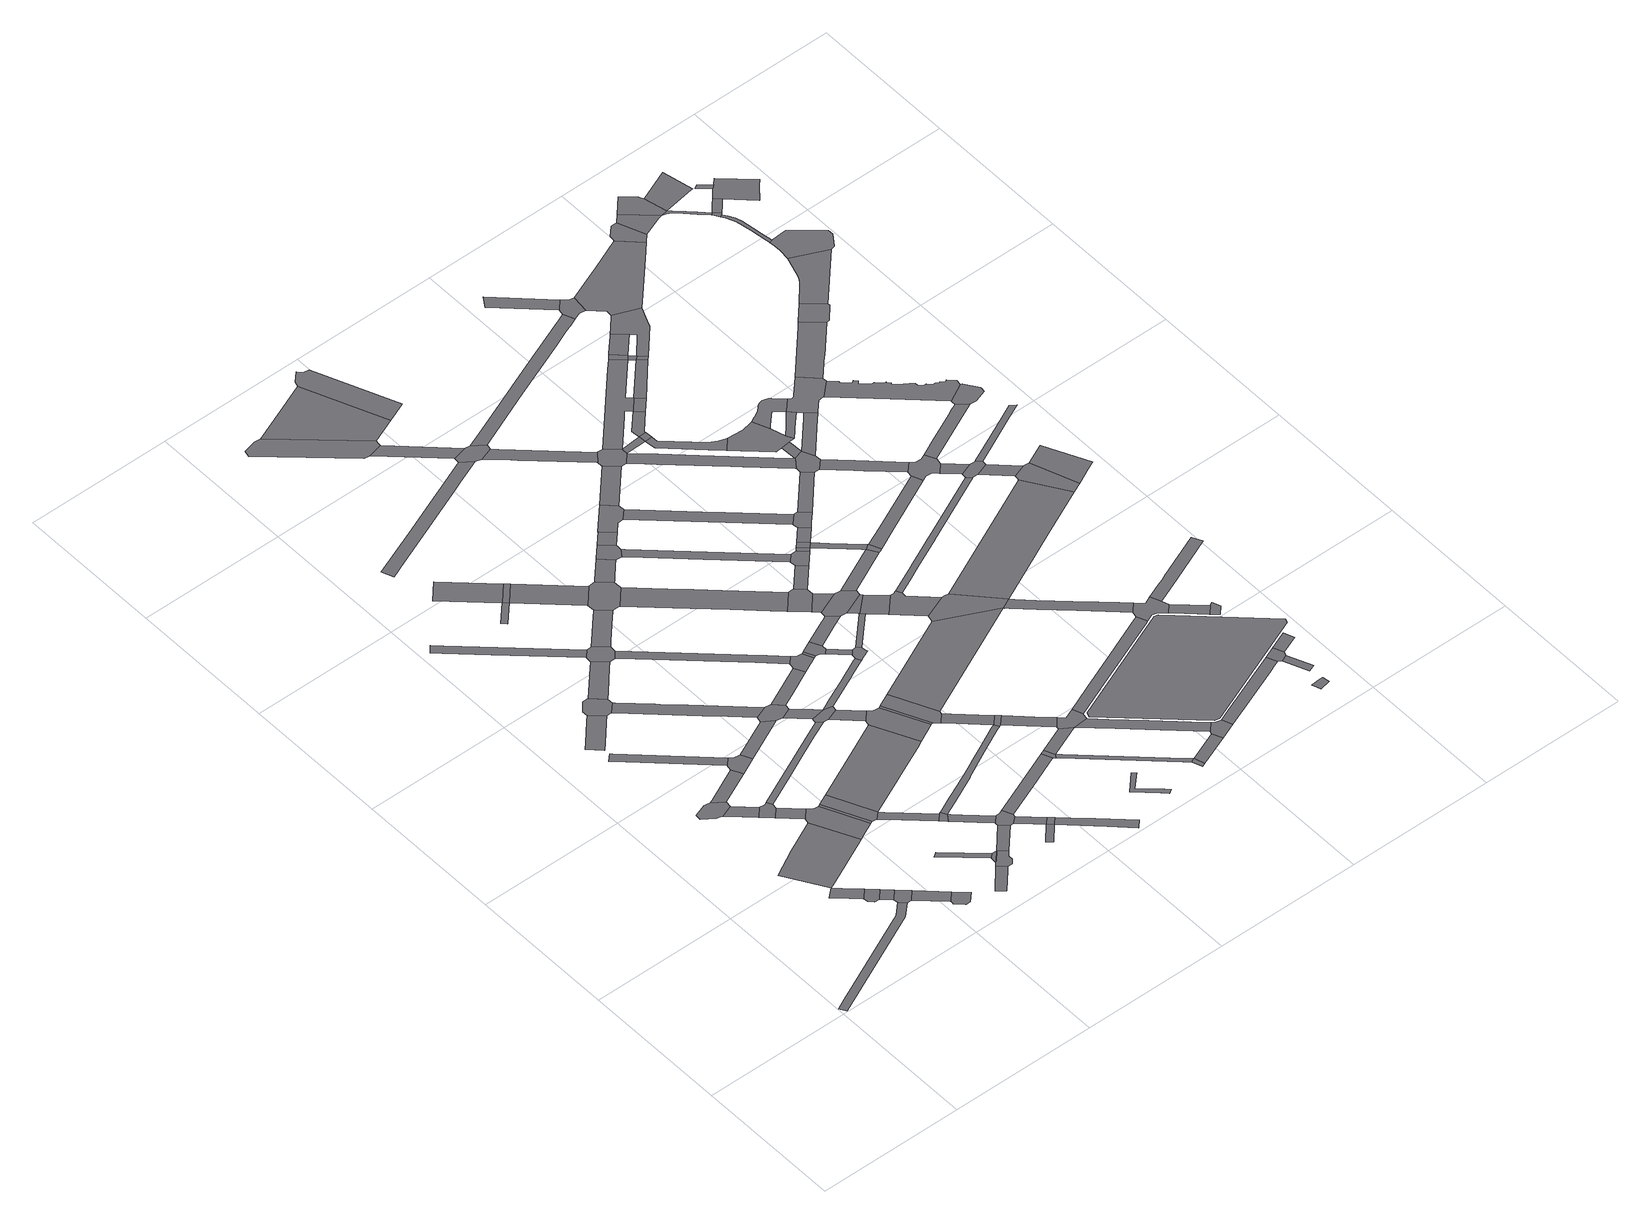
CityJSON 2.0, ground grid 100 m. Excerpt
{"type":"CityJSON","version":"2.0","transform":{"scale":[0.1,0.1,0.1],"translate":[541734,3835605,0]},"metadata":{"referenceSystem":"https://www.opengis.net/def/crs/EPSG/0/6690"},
"CityObjects":{
"road1":{"type":"Road","attributes":{"RoadStructureAttribute.sectionType":"1"},"geometry":[{"type":"MultiSurface","lod":"1","boundaries":[[[0,1,2,3,4,5,6,7,8]]]}]},
"road2":{"type":"Road","attributes":{"RoadStructureAttribute.sectionType":"1"},"geometry":[{"type":"MultiSurface","lod":"1","boundaries":[[[9,10,11,12,13,14]]]}]},
"road3":{"type":"Road","geometry":[{"type":"MultiSurface","lod":"1","boundaries":[[[14,13,15,16,17,18,19,20]]]}]},
"road4":{"type":"Road","attributes":{"RoadStructureAttribute.sectionType":"1"},"geometry":[{"type":"MultiSurface","lod":"1","boundaries":[[[20,19,21,22]]]}]},
"road5":{"type":"Road","geometry":[{"type":"MultiSurface","lod":"1","boundaries":[[[23,24,25,26,27,28,29,30,31,32]]]}]},
"road6":{"type":"Road","attributes":{"function":"2","RoadStructureAttribute.sectionType":"1"},"geometry":[{"type":"MultiSurface","lod":"1","boundaries":[[[33,34,35,10,36,37,38]]]}]},
"road7":{"type":"Road","geometry":[{"type":"MultiSurface","lod":"1","boundaries":[[[22,21,39,40,0,8,41,42,43,44]]]}]},
"road8":{"type":"Road","attributes":{"RoadStructureAttribute.sectionType":"1"},"geometry":[{"type":"MultiSurface","lod":"1","boundaries":[[[30,29,45,46,47]]]}]},
"road9":{"type":"Road","attributes":{"RoadStructureAttribute.sectionType":"1"},"geometry":[{"type":"MultiSurface","lod":"1","boundaries":[[[44,43,48,49]]]}]},
"road10":{"type":"Road","attributes":{"RoadStructureAttribute.sectionType":"1"},"geometry":[{"type":"MultiSurface","lod":"1","boundaries":[[[50,51,52,53,54,55,56,57]]]}]},
"road11":{"type":"Road","geometry":[{"type":"MultiSurface","lod":"1","boundaries":[[[58,59,60,61,47,46,62,63,64]]]}]},
"road12":{"type":"Road","geometry":[{"type":"MultiSurface","lod":"1","boundaries":[[[49,48,65,66,67,68,69,70,71,72]]]}]},
"road13":{"type":"Road","attributes":{"RoadStructureAttribute.sectionType":"1"},"geometry":[{"type":"MultiSurface","lod":"1","boundaries":[[[73,74,75,76,32,31,77]]]}]},
"road14":{"type":"Road","attributes":{"RoadStructureAttribute.sectionType":"1"},"geometry":[{"type":"MultiSurface","lod":"1","boundaries":[[[78,79,80,81,82,83]]]}]},
"road15":{"type":"Road","attributes":{"RoadStructureAttribute.sectionType":"1"},"geometry":[{"type":"MultiSurface","lod":"1","boundaries":[[[63,62,84,85]]]}]},
"road16":{"type":"Road","geometry":[{"type":"MultiSurface","lod":"1","boundaries":[[[86,87,88,85,84,89,90,33,38,91,92,93]]]}]},
"road17":{"type":"Road","geometry":[{"type":"MultiSurface","lod":"1","boundaries":[[[94,95,96,50,57,97,98,99]]]}]},
"road18":{"type":"Road","attributes":{"RoadStructureAttribute.sectionType":"1"},"geometry":[{"type":"MultiSurface","lod":"1","boundaries":[[[100,93,92,101]]]}]},
"road19":{"type":"Road","geometry":[{"type":"MultiSurface","lod":"1","boundaries":[[[102,103,104,83,82,105,75,74,73,77,106,107,108]]]}]},
"road20":{"type":"Road","attributes":{"RoadStructureAttribute.sectionType":"1"},"geometry":[{"type":"MultiSurface","lod":"1","boundaries":[[[109,110,111,112,113,114,115]]]}]},
"road21":{"type":"Road","geometry":[{"type":"MultiSurface","lod":"1","boundaries":[[[116,100,101,117,118,119,120]]]}]},
"road22":{"type":"Road","attributes":{"RoadStructureAttribute.sectionType":"1"},"geometry":[{"type":"MultiSurface","lod":"1","boundaries":[[[121,122,123,124,125,126,127]]]}]},
"road23":{"type":"Road","attributes":{"RoadStructureAttribute.sectionType":"1"},"geometry":[{"type":"MultiSurface","lod":"1","boundaries":[[[128,129,130,131,132,133]]]}]},
"road24":{"type":"Road","attributes":{"RoadStructureAttribute.sectionType":"1"},"geometry":[{"type":"MultiSurface","lod":"1","boundaries":[[[134,135,136,94,99,137,138,139]]]}]},
"road25":{"type":"Road","attributes":{"RoadStructureAttribute.sectionType":"1"},"geometry":[{"type":"MultiSurface","lod":"1","boundaries":[[[140,120,119,141,142,143]]]}]},
"road26":{"type":"Road","attributes":{"RoadStructureAttribute.sectionType":"1"},"geometry":[{"type":"MultiSurface","lod":"1","boundaries":[[[144,145,58,64,146,147,148,149,150]]]}]},
"road27":{"type":"Road","geometry":[{"type":"MultiSurface","lod":"1","boundaries":[[[151,152,133,132,153,154,155,156,121,127,157,158,159,160,161],[162,163,161]]]}]},
"road28":{"type":"Road","attributes":{"RoadStructureAttribute.sectionType":"1"},"geometry":[{"type":"MultiSurface","lod":"1","boundaries":[[[164,165,166,167,168,169,98,97,170,171,172,173,174,175,176]]]}]},
"road29":{"type":"Road","attributes":{"RoadStructureAttribute.sectionType":"1"},"geometry":[{"type":"MultiSurface","lod":"1","boundaries":[[[177,108,107,106,178]]]}]},
"road30":{"type":"Road","geometry":[{"type":"MultiSurface","lod":"1","boundaries":[[[179,143,142,180,181]]]}]},
"road31":{"type":"Road","geometry":[{"type":"MultiSurface","lod":"1","boundaries":[[[182,183,184,185]]]}]},
"road32":{"type":"Road","geometry":[{"type":"MultiSurface","lod":"1","boundaries":[[[186,187,188,115,114,189,134,139,190,191,192,193]]]}]},
"road33":{"type":"Road","attributes":{"RoadStructureAttribute.sectionType":"1"},"geometry":[{"type":"MultiSurface","lod":"1","boundaries":[[[194,195,182,196]]]}]},
"road34":{"type":"Road","attributes":{"RoadStructureAttribute.sectionType":"1"},"geometry":[{"type":"MultiSurface","lod":"1","boundaries":[[[197,161,160,198]]]}]},
"road35":{"type":"Road","attributes":{"RoadStructureAttribute.sectionType":"1"},"geometry":[{"type":"MultiSurface","lod":"1","boundaries":[[[199,200,181,180,201,202,203,204]]]}]},
"road36":{"type":"Road","attributes":{"function":"2","RoadStructureAttribute.sectionType":"1"},"geometry":[{"type":"MultiSurface","lod":"1","boundaries":[[[205,206,116,120,207,208,209,210,211]]]}]},
"road37":{"type":"Road","geometry":[{"type":"MultiSurface","lod":"1","boundaries":[[[196,182,185,212]]]}]},
"road38":{"type":"Road","geometry":[{"type":"MultiSurface","lod":"1","boundaries":[[[176,175,177,178,213,214,215,216,217]]]}]},
"road39":{"type":"Road","geometry":[{"type":"MultiSurface","lod":"1","boundaries":[[[218,219,220,221,204,203,222,223,197,198,224,225,226,227,228]]]}]},
"road40":{"type":"Road","attributes":{"RoadStructureAttribute.sectionType":"1"},"geometry":[{"type":"MultiSurface","lod":"1","boundaries":[[[229,230,231,232,186,193,233,234,235,236]]]}]},
"road41":{"type":"Road","geometry":[{"type":"MultiSurface","lod":"1","boundaries":[[[237,238,239,240]]]}]},
"road42":{"type":"Road","attributes":{"RoadStructureAttribute.sectionType":"1"},"geometry":[{"type":"MultiSurface","lod":"1","boundaries":[[[227,226,241,237,242]]]}]},
"road43":{"type":"Road","attributes":{"RoadStructureAttribute.sectionType":"1"},"geometry":[{"type":"MultiSurface","lod":"1","boundaries":[[[243,215,214,244,245]]]}]},
"road44":{"type":"Road","attributes":{"RoadStructureAttribute.sectionType":"1"},"geometry":[{"type":"MultiSurface","lod":"1","boundaries":[[[212,185,246,247]]]}]},
"road45":{"type":"Road","geometry":[{"type":"MultiSurface","lod":"1","boundaries":[[[248,242,237,240,249]]]}]},
"road46":{"type":"Road","geometry":[{"type":"MultiSurface","lod":"1","boundaries":[[[245,244,250,251,144,150,252,253,254,255]]]}]},
"road47":{"type":"Road","attributes":{"RoadStructureAttribute.sectionType":"1"},"geometry":[{"type":"MultiSurface","lod":"1","boundaries":[[[256,257,258,191,190,259,260,261,262,263,264]]]}]},
"road48":{"type":"Road","attributes":{"RoadStructureAttribute.sectionType":"1"},"geometry":[{"type":"MultiSurface","lod":"1","boundaries":[[[254,253,265,266]]]}]},
"road49":{"type":"Road","attributes":{"RoadStructureAttribute.sectionType":"1"},"geometry":[{"type":"MultiSurface","lod":"1","boundaries":[[[267,268,217,216,269,270,271]]]}]},
"road50":{"type":"Road","attributes":{"RoadStructureAttribute.sectionType":"1"},"geometry":[{"type":"MultiSurface","lod":"1","boundaries":[[[272,273,274,275,276,277,278,279,280,281,282,179,181,283,284,285,286,287,288,289,290,291,292]]]}]},
"road51":{"type":"Road","attributes":{"RoadStructureAttribute.sectionType":"1"},"geometry":[{"type":"MultiSurface","lod":"1","boundaries":[[[293,294,295,296,297,298,299,300,301,302,303]]]}]},
"road52":{"type":"Road","geometry":[{"type":"MultiSurface","lod":"1","boundaries":[[[304,247,246,229,236,305,306,307,308,309]]]}]},
"road53":{"type":"Road","attributes":{"RoadStructureAttribute.sectionType":"1"},"geometry":[{"type":"MultiSurface","lod":"1","boundaries":[[[310,311,249,240,312,313,314]]]}]},
"road54":{"type":"Road","attributes":{"RoadStructureAttribute.sectionType":"1"},"geometry":[{"type":"MultiSurface","lod":"1","boundaries":[[[315,316,218,228,317,318,319,320]]]}]},
"road55":{"type":"Road","geometry":[{"type":"MultiSurface","lod":"1","boundaries":[[[321,322,323,266,265,324,205,211,325,326]]]}]},
"road56":{"type":"Road","geometry":[{"type":"MultiSurface","lod":"1","boundaries":[[[327,328,329,330,331,332,333,334,335]]]}]},
"road57":{"type":"Road","attributes":{"RoadStructureAttribute.sectionType":"1"},"geometry":[{"type":"MultiSurface","lod":"1","boundaries":[[[336,326,325,337]]]}]},
"road58":{"type":"Road","attributes":{"RoadStructureAttribute.sectionType":"1"},"geometry":[{"type":"MultiSurface","lod":"1","boundaries":[[[338,339,340,341,245,255,342,343,344,345,346,347]]]}]},
"road59":{"type":"Road","attributes":{"RoadStructureAttribute.sectionType":"1"},"geometry":[{"type":"MultiSurface","lod":"1","boundaries":[[[348,349,304,309,350,351,352,353]]]}]},
"road60":{"type":"Road","geometry":[{"type":"MultiSurface","lod":"1","boundaries":[[[354,355,356,264,263,357,358,267,271,359,360]]]}]},
"road61":{"type":"Road","geometry":[{"type":"MultiSurface","lod":"1","boundaries":[[[361,336,337,362,363,364,365,366,367,368,369]]]}]},
"road62":{"type":"Road","attributes":{"RoadStructureAttribute.sectionType":"1"},"geometry":[{"type":"MultiSurface","lod":"1","boundaries":[[[370,360,359,371]]]}]},
"road63":{"type":"Road","geometry":[{"type":"MultiSurface","lod":"1","boundaries":[[[372,373,335,334,374]]]}]},
"road64":{"type":"Road","attributes":{"RoadStructureAttribute.sectionType":"1"},"geometry":[{"type":"MultiSurface","lod":"1","boundaries":[[[375,376,377,378,379,307,306,380,381,382,383,384,385]]]}]},
"road65":{"type":"Road","geometry":[{"type":"MultiSurface","lod":"1","boundaries":[[[386,387,370,371,388,389,390,391,392]]]}]},
"road66":{"type":"Road","geometry":[{"type":"MultiSurface","lod":"1","boundaries":[[[393,348,353,394,395,396,397]]]}]},
"road67":{"type":"Road","attributes":{"RoadStructureAttribute.sectionType":"1"},"geometry":[{"type":"MultiSurface","lod":"1","boundaries":[[[398,399,366,365,400,401,272,402]]]}]},
"road68":{"type":"Road","geometry":[{"type":"MultiSurface","lod":"1","boundaries":[[[403,315,320,404,405,406]]]}]},
"road69":{"type":"Road","attributes":{"RoadStructureAttribute.sectionType":"1"},"geometry":[{"type":"MultiSurface","lod":"1","boundaries":[[[407,390,389,408,409]]]}]},
"road70":{"type":"Road","attributes":{"RoadStructureAttribute.sectionType":"1"},"geometry":[{"type":"MultiSurface","lod":"1","boundaries":[[[332,331,410,411,412,413]]]}]},
"road71":{"type":"Road","geometry":[{"type":"MultiSurface","lod":"1","boundaries":[[[402,272,292,414,415,416]]]}]},
"road72":{"type":"Road","attributes":{"RoadStructureAttribute.sectionType":"1"},"geometry":[{"type":"MultiSurface","lod":"1","boundaries":[[[417,393,397,418]]]}]},
"road73":{"type":"Road","attributes":{"RoadStructureAttribute.sectionType":"1"},"geometry":[{"type":"MultiSurface","lod":"1","boundaries":[[[419,420,421,422,423,424,425,426,427,428]]]}]},
"road74":{"type":"Road","geometry":[{"type":"MultiSurface","lod":"1","boundaries":[[[429,430,409,408,431,338,347,432,433,434,435,436,437,438,439]]]}]},
"road75":{"type":"Road","attributes":{"RoadStructureAttribute.sectionType":"1"},"geometry":[{"type":"MultiSurface","lod":"1","boundaries":[[[440,403,406,441,442]]]}]},
"road76":{"type":"Road","attributes":{"RoadStructureAttribute.sectionType":"1"},"geometry":[{"type":"MultiSurface","lod":"1","boundaries":[[[443,444,445,386,392,446,447]]]}]},
"road77":{"type":"Road","attributes":{"RoadStructureAttribute.sectionType":"1"},"geometry":[{"type":"MultiSurface","lod":"1","boundaries":[[[448,449,416,415,450,451,452]]]}]},
"road78":{"type":"Road","geometry":[{"type":"MultiSurface","lod":"1","boundaries":[[[453,454,417,418,455,456,457,458,459,460,461,462]]]}]},
"road79":{"type":"Road","attributes":{"RoadStructureAttribute.sectionType":"1"},"geometry":[{"type":"MultiSurface","lod":"1","boundaries":[[[463,464,406,405,465,466,467,468,469]]]}]},
"road80":{"type":"Road","geometry":[{"type":"MultiSurface","lod":"1","boundaries":[[[413,412,293,303,470,471,472,473]]]}]},
"road81":{"type":"Road","geometry":[{"type":"MultiSurface","lod":"1","boundaries":[[[474,475,476,477,372,374,478,479,480]]]}]},
"road82":{"type":"Road","geometry":[{"type":"MultiSurface","lod":"1","boundaries":[[[385,384,481,482,483,484]]]}]},
"road83":{"type":"Road","attributes":{"RoadStructureAttribute.sectionType":"1"},"geometry":[{"type":"MultiSurface","lod":"1","boundaries":[[[485,486,429,439,487,488]]]}]},
"road84":{"type":"Road","attributes":{"RoadStructureAttribute.sectionType":"1"},"geometry":[{"type":"MultiSurface","lod":"1","boundaries":[[[489,490,395,394,491,492,493,494]]]}]},
"road85":{"type":"Road","geometry":[{"type":"MultiSurface","lod":"1","boundaries":[[[495,452,451,440,442,496,497,498,499,500]]]}]},
"road86":{"type":"Road","attributes":{"RoadStructureAttribute.sectionType":"1"},"geometry":[{"type":"MultiSurface","lod":"1","boundaries":[[[482,481,501,502]]]}]},
"road87":{"type":"Road","attributes":{"function":"2","RoadStructureAttribute.sectionType":"1"},"geometry":[{"type":"MultiSurface","lod":"1","boundaries":[[[503,361,369,504]]]}]},
"road88":{"type":"Road","geometry":[{"type":"MultiSurface","lod":"1","boundaries":[[[502,501,443,447,505,506,507,508]]]}]},
"road89":{"type":"Road","geometry":[{"type":"MultiSurface","lod":"1","boundaries":[[[506,505,509,485,510]]]}]},
"road90":{"type":"Road","geometry":[{"type":"MultiSurface","lod":"1","boundaries":[[[469,468,511,512,513]]]}]},
"road91":{"type":"Road","attributes":{"RoadStructureAttribute.sectionType":"1"},"geometry":[{"type":"MultiSurface","lod":"1","boundaries":[[[514,471,470,515,516,517,518,519]]]}]},
"road92":{"type":"Road","attributes":{"RoadStructureAttribute.sectionType":"1"},"geometry":[{"type":"MultiSurface","lod":"1","boundaries":[[[520,521,484,483,522]]]}]},
"road93":{"type":"Road","attributes":{"RoadStructureAttribute.sectionType":"1"},"geometry":[{"type":"MultiSurface","lod":"1","boundaries":[[[523,453,462,524]]]}]},
"road94":{"type":"Road","attributes":{"RoadStructureAttribute.sectionType":"1"},"geometry":[{"type":"MultiSurface","lod":"1","boundaries":[[[510,485,488,525,526]]]}]},
"road95":{"type":"Road","attributes":{"RoadStructureAttribute.sectionType":"1"},"geometry":[{"type":"MultiSurface","lod":"1","boundaries":[[[527,528,529,496,442,530,531,532,533]]]}]},
"road96":{"type":"Road","attributes":{"RoadStructureAttribute.sectionType":"1"},"geometry":[{"type":"MultiSurface","lod":"1","boundaries":[[[534,535,459,458,536,537,538,539]]]}]},
"road97":{"type":"Road","attributes":{"RoadStructureAttribute.sectionType":"1"},"geometry":[{"type":"MultiSurface","lod":"1","boundaries":[[[540,513,512,541]]]}]},
"road98":{"type":"Road","geometry":[{"type":"MultiSurface","lod":"1","boundaries":[[[542,543,494,493,544,521,520,522,545]]]}]},
"road99":{"type":"Road","geometry":[{"type":"MultiSurface","lod":"1","boundaries":[[[546,547,548,526,525,549,550,551,552,553,554]]]}]},
"road100":{"type":"Road","attributes":{"RoadStructureAttribute.sectionType":"1"},"geometry":[{"type":"MultiSurface","lod":"1","boundaries":[[[555,542,545,556]]]}]},
"road101":{"type":"Road","geometry":[{"type":"MultiSurface","lod":"1","boundaries":[[[557,558,519,518,559,523,524,560,561,562,563,564]]]}]},
"road102":{"type":"Road","attributes":{"RoadStructureAttribute.sectionType":"1"},"geometry":[{"type":"MultiSurface","lod":"1","boundaries":[[[565,566,567,568,569,508,507,570]]]}]},
"road103":{"type":"Road","geometry":[{"type":"MultiSurface","lod":"1","boundaries":[[[571,555,556,572]]]}]},
"road104":{"type":"Road","attributes":{"RoadStructureAttribute.sectionType":"1"},"geometry":[{"type":"MultiSurface","lod":"1","boundaries":[[[573,571,572,574]]]}]},
"road105":{"type":"Road","geometry":[{"type":"MultiSurface","lod":"1","boundaries":[[[575,576,577,533,532,540,541,578,579]]]}]},
"road106":{"type":"Road","geometry":[{"type":"MultiSurface","lod":"1","boundaries":[[[580,551,550,581,503,504,582,583,584]]]}]},
"road107":{"type":"Road","attributes":{"RoadStructureAttribute.sectionType":"1"},"geometry":[{"type":"MultiSurface","lod":"1","boundaries":[[[585,586,572,556,587,588,589,565,590]]]}]},
"road108":{"type":"Road","attributes":{"RoadStructureAttribute.sectionType":"1"},"geometry":[{"type":"MultiSurface","lod":"1","boundaries":[[[591,563,562,592]]]}]},
"road109":{"type":"Road","attributes":{"RoadStructureAttribute.sectionType":"1"},"geometry":[{"type":"MultiSurface","lod":"1","boundaries":[[[593,594,595,596,500,499,597,598,599,600,601]]]}]},
"road110":{"type":"Road","geometry":[{"type":"MultiSurface","lod":"1","boundaries":[[[539,538,602,573,574,603,604,605,606]]]}]},
"road111":{"type":"Road","geometry":[{"type":"MultiSurface","lod":"1","boundaries":[[[590,565,570,607,608,609]]]}]},
"road112":{"type":"Road","attributes":{"RoadStructureAttribute.sectionType":"1"},"geometry":[{"type":"MultiSurface","lod":"1","boundaries":[[[610,611,612,613,614,615,473,472,616,617,618,619,620,621,622,623]]]}]},
"road113":{"type":"Road","geometry":[{"type":"MultiSurface","lod":"1","boundaries":[[[624,591,592,625]]]}]},
"road114":{"type":"Road","attributes":{"RoadStructureAttribute.sectionType":"1"},"geometry":[{"type":"MultiSurface","lod":"1","boundaries":[[[626,627,628,629,562,561,630,631,632,633,634,635,636,637,638,639,640]]]}]},
"road115":{"type":"Road","attributes":{"RoadStructureAttribute.sectionType":"1"},"geometry":[{"type":"MultiSurface","lod":"1","boundaries":[[[641,642,591,624,643,644]]]}]},
"road116":{"type":"Road","attributes":{"RoadStructureAttribute.sectionType":"1"},"geometry":[{"type":"MultiSurface","lod":"1","boundaries":[[[645,646,647,625,592,648,649,650,651]]]}]},
"road117":{"type":"Road","geometry":[{"type":"MultiSurface","lod":"1","boundaries":[[[652,653,564,563,654,655,641,656,657,658]]]}]},
"road118":{"type":"Road","attributes":{"RoadStructureAttribute.sectionType":"1"},"geometry":[{"type":"MultiSurface","lod":"1","boundaries":[[[659,606,605,660,661]]]}]},
"road119":{"type":"Road","geometry":[{"type":"MultiSurface","lod":"1","boundaries":[[[662,663,664,665,666,667,668,669]]]}]},
"road120":{"type":"Road","attributes":{"RoadStructureAttribute.sectionType":"1"},"geometry":[{"type":"MultiSurface","lod":"1","boundaries":[[[670,671,579,578,672,673,674]]]}]},
"road121":{"type":"Road","attributes":{"RoadStructureAttribute.sectionType":"1"},"geometry":[{"type":"MultiSurface","lod":"1","boundaries":[[[675,676,677,678,679,680,582,504,681,682,683,684,685,686,687,688,689,690]]]}]},
"road122":{"type":"Road","geometry":[{"type":"MultiSurface","lod":"1","boundaries":[[[656,641,644,691]]]}]},
"road123":{"type":"Road","attributes":{"RoadStructureAttribute.sectionType":"1"},"geometry":[{"type":"MultiSurface","lod":"1","boundaries":[[[692,693,694,695,696,697,698,546,554,699,700,701,702,703,704,705]]]}]},
"road124":{"type":"Road","attributes":{"RoadStructureAttribute.sectionType":"1"},"geometry":[{"type":"MultiSurface","lod":"1","boundaries":[[[706,707,708,609,608,709,710]]]}]},
"road125":{"type":"Road","geometry":[{"type":"MultiSurface","lod":"1","boundaries":[[[711,712,713,651,650,714,715,716,717,718,719,720,721]]]}]},
"road126":{"type":"Road","geometry":[{"type":"MultiSurface","lod":"1","boundaries":[[[722,640,639,723,659,661,724,725,726,727,728]]]}]},
"road127":{"type":"Road","attributes":{"RoadStructureAttribute.sectionType":"1"},"geometry":[{"type":"MultiSurface","lod":"1","boundaries":[[[718,717,640,722]]]}]},
"road128":{"type":"Road","attributes":{"RoadStructureAttribute.sectionType":"1"},"geometry":[{"type":"MultiSurface","lod":"1","boundaries":[[[729,656,691,730]]]}]},
"road129":{"type":"Road","geometry":[{"type":"MultiSurface","lod":"1","boundaries":[[[731,732,733,690,689,593,601,734,735,736,737,738,739,740]]]}]},
"road130":{"type":"Road","attributes":{"function":"2","RoadStructureAttribute.sectionType":"1"},"geometry":[{"type":"MultiSurface","lod":"1","boundaries":[[[741,742,584,583,743,744,745,746]]]}]},
"road131":{"type":"Road","geometry":[{"type":"MultiSurface","lod":"1","boundaries":[[[747,748,749,750,751,752]]]}]},
"road132":{"type":"Road","geometry":[{"type":"MultiSurface","lod":"1","boundaries":[[[753,652,658,754]]]}]},
"road133":{"type":"Road","attributes":{"RoadStructureAttribute.sectionType":"1"},"geometry":[{"type":"MultiSurface","lod":"1","boundaries":[[[755,725,724,756,757,758,759]]]}]},
"road134":{"type":"Road","attributes":{"RoadStructureAttribute.sectionType":"1"},"geometry":[{"type":"MultiSurface","lod":"1","boundaries":[[[754,658,729,760]]]}]},
"road135":{"type":"Road","geometry":[{"type":"MultiSurface","lod":"1","boundaries":[[[761,670,674,762,763,764]]]}]},
"road136":{"type":"Road","attributes":{"RoadStructureAttribute.sectionType":"1"},"geometry":[{"type":"MultiSurface","lod":"1","boundaries":[[[765,766,767,768]]]}]},
"road137":{"type":"Road","geometry":[{"type":"MultiSurface","lod":"1","boundaries":[[[769,770,763,762]]]}]},
"road138":{"type":"Road","geometry":[{"type":"MultiSurface","lod":"1","boundaries":[[[760,729,730,771]]]}]},
"road139":{"type":"Road","attributes":{"RoadStructureAttribute.sectionType":"1"},"geometry":[{"type":"MultiSurface","lod":"1","boundaries":[[[772,773,774,775,753,754,776]]]}]},
"road140":{"type":"Road","attributes":{"RoadStructureAttribute.sectionType":"1"},"geometry":[{"type":"MultiSurface","lod":"1","boundaries":[[[738,737,777,778,779]]]}]},
"road141":{"type":"Road","attributes":{"RoadStructureAttribute.sectionType":"1"},"geometry":[{"type":"MultiSurface","lod":"1","boundaries":[[[780,781,782,720,719,783,784,785]]]}]},
"road142":{"type":"Road","attributes":{"RoadStructureAttribute.sectionType":"1"},"geometry":[{"type":"MultiSurface","lod":"1","boundaries":[[[786,787,722,728,788,789,790]]]}]},
"road143":{"type":"Road","attributes":{"RoadStructureAttribute.sectionType":"1"},"geometry":[{"type":"MultiSurface","lod":"1","boundaries":[[[791,792,793,794,795,796,797,798,799,800,801,802,711,721,803,804,805,806,807,808,780,809]]]}]},
"road144":{"type":"Road","attributes":{"RoadStructureAttribute.sectionType":"1"},"geometry":[{"type":"MultiSurface","lod":"1","boundaries":[[[810,761,764,811]]]}]},
"road145":{"type":"Road","geometry":[{"type":"MultiSurface","lod":"1","boundaries":[[[812,779,778,813,814]]]}]},
"road146":{"type":"Road","geometry":[{"type":"MultiSurface","lod":"1","boundaries":[[[815,816,768,767,817,610,623,818,819,820]]]}]},
"road147":{"type":"Road","geometry":[{"type":"MultiSurface","lod":"1","boundaries":[[[821,822,823,824,759,758,706,710,825,826,827,828,829,830,831]]]}]},
"road148":{"type":"Road","geometry":[{"type":"MultiSurface","lod":"1","boundaries":[[[832,833,772,776,834,760,771,835,836,837]]]}]},
"road149":{"type":"Road","attributes":{"RoadStructureAttribute.sectionType":"1"},"geometry":[{"type":"MultiSurface","lod":"1","boundaries":[[[829,828,838,839]]]}]},
"road150":{"type":"Road","attributes":{"RoadStructureAttribute.sectionType":"1"},"geometry":[{"type":"MultiSurface","lod":"1","boundaries":[[[840,841,842,843,844,845,740,739,846,847,848]]]}]},
"road151":{"type":"Road","geometry":[{"type":"MultiSurface","lod":"1","boundaries":[[[849,850,851,852,853,854,855,809,780,785,786,790,856,857,858,859,860,861]]]}]},
"road152":{"type":"Road","geometry":[{"type":"MultiSurface","lod":"1","boundaries":[[[862,863,839,838,692,705,864,865,866,867,868]]]}]},
"road153":{"type":"Road","attributes":{"RoadStructureAttribute.sectionType":"1"},"geometry":[{"type":"MultiSurface","lod":"1","boundaries":[[[866,865,869,870]]]}]},
"road154":{"type":"Road","geometry":[{"type":"MultiSurface","lod":"1","boundaries":[[[871,870,869,872,741,746,873,874,875]]]}]},
"road155":{"type":"Road","geometry":[{"type":"MultiSurface","lod":"1","boundaries":[[[876,877,878,879,820,819,880,881,832,837,882,883,884]]]}]},
"road156":{"type":"Road","attributes":{"RoadStructureAttribute.sectionType":"1"},"geometry":[{"type":"MultiSurface","lod":"1","boundaries":[[[885,886,887,888,831,830,889,890,891]]]}]},
"road157":{"type":"Road","attributes":{"RoadStructureAttribute.sectionType":"1"},"geometry":[{"type":"MultiSurface","lod":"1","boundaries":[[[892,893,894,895,896,897,898,899,900,901,902,903,904,905,906,907,908,909,910,911,912,913,914,915,916,917,918,919,860,859,920,921,922]]]}]},
"road158":{"type":"Road","attributes":{"RoadStructureAttribute.sectionType":"1"},"geometry":[{"type":"MultiSurface","lod":"1","boundaries":[[[923,924,849,861,925,926,927]]]}]},
"road159":{"type":"Road","attributes":{"RoadStructureAttribute.sectionType":"1"},"geometry":[{"type":"MultiSurface","lod":"1","boundaries":[[[928,929,930,931,862,868,932,933,934,935]]]}]},
"road160":{"type":"Road","attributes":{"function":"2","RoadStructureAttribute.sectionType":"1"},"geometry":[{"type":"MultiSurface","lod":"1","boundaries":[[[936,875,874,937,938]]]}]},
"road161":{"type":"Road","geometry":[{"type":"MultiSurface","lod":"1","boundaries":[[[922,921,939,885,891,940,941,942,943,944,945,946]]]}]},
"road162":{"type":"Road","geometry":[{"type":"MultiSurface","lod":"1","boundaries":[[[947,948,949,950,951,876,884,952,953]]]}]},
"road163":{"type":"Road","geometry":[{"type":"MultiSurface","lod":"1","boundaries":[[[954,923,927,955,956,957]]]}]},
"road164":{"type":"Road","attributes":{"RoadStructureAttribute.sectionType":"1"},"geometry":[{"type":"MultiSurface","lod":"1","boundaries":[[[958,953,952,959,960]]]}]},
"road165":{"type":"Road","geometry":[{"type":"MultiSurface","lod":"1","boundaries":[[[961,958,960,962,963,964,965,966]]]}]},
"road166":{"type":"Road","geometry":[{"type":"MultiSurface","lod":"1","boundaries":[[[967,968,969,970,971,954,957,972]]]}]},
"road167":{"type":"Road","attributes":{"RoadStructureAttribute.sectionType":"1"},"geometry":[{"type":"MultiSurface","lod":"1","boundaries":[[[973,974,975,976,962,960,977,978,979,980,981,982,983]]]}]},
"road168":{"type":"Road","attributes":{"RoadStructureAttribute.sectionType":"1"},"geometry":[{"type":"MultiSurface","lod":"1","boundaries":[[[984,963,962,985,986,987]]]}]},
"road169":{"type":"Road","attributes":{"RoadStructureAttribute.sectionType":"1"},"geometry":[{"type":"MultiSurface","lod":"1","boundaries":[[[988,989,990,991,992,993,994,995,996,997,998,999,1000,1001,1002]]]}]},
"road170":{"type":"Road","geometry":[{"type":"MultiSurface","lod":"1","boundaries":[[[983,982,1003,995,994,1004]]]}]},
"road171":{"type":"Road","attributes":{"RoadStructureAttribute.sectionType":"1"},"geometry":[{"type":"MultiSurface","lod":"1","boundaries":[[[1005,1006,983,1004,1007,1008]]]}]},
"road172":{"type":"Road","geometry":[{"type":"MultiSurface","lod":"1","boundaries":[[[1009,1002,1001,1010,1011,1012,967,972,1013,1014,1015,1016,1017]]]}]},
"road173":{"type":"Road","geometry":[{"type":"MultiSurface","lod":"1","boundaries":[[[1018,1019,1020,1021,1022,1023]]]}]},
"road174":{"type":"Road","geometry":[{"type":"MultiSurface","lod":"1","boundaries":[[[1024,1023,1022,1005,1008,1025,1026,1027]]]}]}
},
"vertices":[
[813,475,0],[740,401,0],[193,140,0],[80,87,0],[7,52,0],[34,7,0],[587,269,0],[772,357,0],[854,438,0],
[643,768,0],[599,811,0],[538,758,0],[565,734,0],[685,623,0],[738,680,0],
[686,621,0],[688,592,0],[717,563,0],[748,563,0],[750,563,0],[802,620,0],
[811,507,0],[863,563,0],
[487,1781,0],[472,1783,0],[386,1754,0],[381,1714,0],[456,1660,0],[481,1654,0],[496,1650,0],[581,1681,0],[586,1722,0],[512,1777,0],
[836,1290,0],[614,1183,0],[431,1083,0],[616,819,0],[942,975,0],[979,992,0],
[811,505,0],[812,492,0],[872,438,0],[882,438,0],[883,438,0],[936,495,0],
[511,1636,0],[648,1508,0],[703,1567,0],
[1051,283,0],[1103,339,0],
[425,2764,0],[389,2726,0],[277,2605,0],[240,2566,0],[320,2487,0],[359,2528,0],[472,2649,0],[508,2688,0],
[759,1571,0],[748,1565,0],[738,1561,0],[737,1560,0],[717,1443,0],[772,1502,0],[776,1535,0],
[1051,281,0],[1051,267,0],[1051,259,0],[1101,207,0],[1104,207,0],[1132,206,0],[1134,206,0],[1186,262,0],
[790,1862,0],[789,1863,0],[772,1900,0],[532,1786,0],[806,1827,0],
[334,2438,0],[325,2446,0],[282,2407,0],[295,2396,0],[778,1940,0],[820,1984,0],
[842,1326,0],[897,1385,0],
[947,1353,0],[928,1357,0],[913,1371,0],[839,1303,0],[838,1302,0],[1015,1010,0],[1107,1054,0],[965,1350,0],
[520,2865,0],[476,2863,0],[424,2803,0],[545,2690,0],[599,2748,0],[598,2787,0],
[981,1357,0],[1122,1061,0],
[845,1960,0],[839,1966,0],[832,1972,0],[776,1929,0],[923,1883,0],[898,1936,0],[889,1955,0],
[156,3724,0],[102,3773,0],[63,3728,0],[115,3680,0],[322,3489,0],[721,3120,0],[761,3162,0],
[1055,1393,0],[1142,1059,0],[1151,1058,0],[1153,1056,0],[1196,1096,0],
[1431,328,0],[1299,182,0],[1351,138,0],[1458,255,0],[1458,257,0],[1476,275,0],[1482,282,0],
[1240,636,0],[1225,624,0],[1210,613,0],[1212,611,0],[1452,393,0],[1478,419,0],
[719,3077,0],[684,3040,0],[556,2903,0],[637,2828,0],[764,2966,0],[800,3004,0],
[1223,1070,0],[1183,1028,0],[1414,813,0],[1452,854,0],
[1387,1871,0],[1241,1801,0],[992,1638,0],[1109,1694,0],[1258,1765,0],[1320,1794,0],[1424,1844,0],
[1507,418,0],[1479,418,0],[1452,391,0],[1449,355,0],[1450,350,0],[1449,349,0],[1513,281,0],[1540,311,0],[1540,343,0],[1565,370,0],[1513,418,0],[1457,356,0],[1457,358,0],
[1227,2163,0],[984,2391,0],[918,2452,0],[800,2562,0],[779,2582,0],[610,2739,0],[556,2680,0],[745,2504,0],[802,2451,0],[929,2332,0],[975,2289,0],[1158,2119,0],[1241,2150,0],
[1150,2080,0],[1225,2027,0],
[1467,861,0],[1453,777,0],[1486,823,0],
[637,3764,0],[523,3643,0],[552,3616,0],[666,3737,0],
[796,3164,0],[776,3162,0],[762,3161,0],[721,3118,0],[842,3007,0],[881,3052,0],[881,3064,0],[882,3092,0],
[447,4145,0],[345,4034,0],[739,3874,0],
[1650,569,0],[1703,521,0],
[1547,767,0],[1499,811,0],[1465,766,0],[1577,661,0],[1653,592,0],[1690,634,0],
[1606,1656,0],[1445,1579,0],[1207,1101,0],[1449,1216,0],[1517,1249,0],[1701,1337,0],[1749,1360,0],
[768,3847,0],
[1234,2025,0],[1265,2020,0],[1341,2053,0],[1342,2084,0],[1286,2144,0],
[1745,642,0],[1720,632,0],[1712,633,0],[1709,633,0],[1651,577,0],[1651,576,0],[1709,521,0],[1712,521,0],[1729,522,0],[1772,559,0],[1773,575,0],
[1000,3380,0],[989,3368,0],[963,3341,0],[833,3202,0],[914,3126,0],[1044,3265,0],[1070,3293,0],[1080,3304,0],
[1868,393,0],[1773,288,0],[1806,258,0],[1901,362,0],
[1814,443,0],[1906,433,0],
[1441,1958,0],[1392,1901,0],[1485,1917,0],
[998,3429,0],[1100,3539,0],
[1914,426,0],[1939,403,0],
[1392,1900,0],[1391,1895,0],[1443,1842,0],[1457,1840,0],[1539,1871,0],[1543,1902,0],
[1520,2458,0],[1436,2535,0],[1436,2537,0],[931,2925,0],[1435,2457,0],[1437,2457,0],[1437,2455,0],[1577,2320,0],[1619,2364,0],
[1614,1693,0],[1668,1752,0],
[1570,2281,0],[1439,2217,0],[1357,2092,0],[1440,2131,0],[1604,2211,0],
[2152,1192,0],[2122,1176,0],[1995,1112,0],[1879,1055,0],[1817,1024,0],[1760,996,0],[1759,998,0],[1724,981,0],[1684,962,0],[1579,914,0],[1483,869,0],[1499,829,0],[1529,844,0],[1585,870,0],[1675,912,0],[1777,960,0],[1776,963,0],[1916,1033,0],[2016,1084,0],[2142,1146,0],[2170,1160,0],
[1172,4774,0],[940,4678,0],[920,4670,0],[592,4534,0],[269,4400,0],[300,4324,0],[419,4374,0],[669,4478,0],[1018,4622,0],[1076,4646,0],[1250,4719,0],
[1149,3543,0],[1131,3305,0],[1132,3304,0],[1235,3413,0],[1235,3415,0],[1233,3469,0],
[2110,244,0],[2071,280,0],[2123,150,0],[2253,26,0],[2296,73,0],
[2210,837,0],[2157,815,0],[1900,628,0],[2043,688,0],[2132,726,0],[2238,771,0],
[1719,1723,0],[1696,1726,0],[1682,1738,0],[1609,1671,0],[1881,1424,0],[1739,1720,0],
[390,5661,0],[298,5637,0],[289,5596,0],[781,5152,0],[819,5147,0],[917,5170,0],[921,5192,0],[924,5212,0],[431,5655,0],
[1754,1728,0],[1896,1431,0],
[1891,2110,0],[1874,2102,0],[1706,2023,0],[1572,1960,0],[1549,1905,0],[1664,1959,0],[1770,2009,0],[1795,2021,0],[1891,2066,0],[1908,2074,0],
[1274,3676,0],[1158,3553,0],[1240,3476,0],[1256,3494,0],[1321,3564,0],[1354,3600,0],
[1680,2335,0],[1661,2338,0],[1644,2341,0],[1575,2309,0],[1570,2282,0],[1715,2264,0],[1681,2334,0],
[1844,1771,0],[1904,1423,0],[1913,1415,0],[1920,1409,0],[1930,1399,0],[1981,1454,0],[1981,1457,0],[1982,1461,0],[1985,1474,0],
[1698,2342,0],[1731,2272,0],
[862,5835,0],[659,5751,0],[1093,5282,0],
[1660,3019,0],[1539,3131,0],[1509,3158,0],[1429,3232,0],[1429,3234,0],[1431,3027,0],[1437,3021,0],[1599,2870,0],[1768,2713,0],[1837,2648,0],[1941,2759,0],
[1775,2379,0],[1718,2352,0],[1762,2267,0],[1782,2248,0],[1811,2278,0],[1812,2304,0],[1812,2308,0],
[1352,3759,0],[1397,3596,0],[1431,3644,0],[1432,3677,0],[1432,3684,0],
[2195,1253,0],[2020,1417,0],[1944,1386,0],[2151,1193,0],[2203,1246,0],
[2239,850,0],[2243,766,0],[2250,759,0],[2267,783,0],
[1912,2180,0],[1895,2140,0],[1920,2172,0],
[840,5128,0],[896,5075,0],[1177,4813,0],[1271,4838,0],
[2177,1164,0],[2181,1165,0],[2231,1219,0],
[1423,3834,0],[1502,3759,0],
[2563,166,0],[2438,280,0],[2526,365,0],[2527,366,0],[2514,376,0],[2502,386,0],[2398,277,0],[2530,153,0],[2565,119,0],[2593,138,0],
[1951,2175,0],[1946,2174,0],[1892,2116,0],[1926,2083,0],[1946,2092,0],[1965,2101,0],[1984,2110,0],[1978,2116,0],[1976,2118,0],[1975,2147,0],[1975,2151,0],
[2414,923,0],[2273,785,0],[2490,876,0],
[1977,2476,0],[1950,2462,0],[1932,2454,0],[1967,2383,0],[2046,2421,0],
[2370,1088,0],[2327,1129,0],[2294,1059,0],[2417,943,0],[2465,1000,0],
[1568,3991,0],[1423,3836,0],[1554,3814,0],[1561,3814,0],[1568,3815,0],[1594,3816,0],[1650,3876,0],[1649,3903,0],[1649,3909,0],[1648,3916,0],
[2816,273,0],[2296,756,0],[2273,738,0],[2396,623,0],[2787,260,0],[2824,226,0],[2848,243,0],
[1290,4709,0],[1380,4738,0],[1389,4776,0],[1310,4832,0],
[963,5899,0],[931,5929,0],[876,5870,0],[868,5850,0],[1220,5335,0],[1230,5339,0],[1000,5892,0],
[1940,2552,0],[2040,2664,0],[2039,2705,0],[1981,2759,0],
[2141,2364,0],[2137,2360,0],[2162,2336,0],[2167,2340,0],
[1653,3438,0],[1447,3629,0],[1426,3568,0],[1742,3275,0],[2107,2935,0],[2147,2978,0],
[2505,963,0],[2590,883,0],[2591,887,0],[2597,918,0],[2598,922,0],[2574,991,0],
[1981,2514,0],[2132,2578,0],
[2418,2045,0],[2796,1862,0],
[2089,2415,0],[2241,2478,0],[2246,2518,0],[2176,2572,0],
[2138,2367,0],[2253,2465,0],
[2851,159,0],[2873,168,0],[2853,238,0],
[1414,4706,0],[1415,4594,0],[1445,4566,0],[1778,4257,0],[1780,4255,0],[1831,4318,0],
[2119,2884,0],[2108,2895,0],[2166,2841,0],
[1780,4218,0],[1861,4144,0],
[2265,2249,0],[2368,2359,0],
[3028,473,0],[2848,641,0],[2680,798,0],[2665,712,0],[2855,535,0],[3062,342,0],[3111,396,0],
[2076,3479,0],[1978,3570,0],[1811,3615,0],[2030,3412,0],[2310,3152,0],[2367,3210,0],
[3057,322,0],[3085,255,0],
[2187,2979,0],[2162,2979,0],[2107,2920,0],[2245,2926,0],
[2416,2367,0],[2407,2362,0],[2397,2358,0],[2314,2203,0],[2429,2095,0],[2584,2156,0],[2431,2299,0],[2432,2309,0],[2434,2330,0],
[2207,3001,0],[2265,2948,0],
[1870,4316,0],[1835,4318,0],[1780,4219,0],[1862,4144,0],[1899,4145,0],[1955,4203,0],[1953,4243,0],[1871,4318,0],
[2503,2728,0],[2502,2728,0],[2498,2726,0],[2491,2722,0],[2194,2581,0],[2544,2661,0],
[2235,3031,0],[2294,2977,0],
[2316,3117,0],[2374,3063,0],
[3166,370,0],[3136,377,0],[3132,378,0],[3199,301,0],[3171,369,0],
[2616,2152,0],[2421,2059,0],[2863,1895,0],[2868,1897,0],[2634,2150,0],
[2524,2761,0],[2370,2905,0],[2343,2876,0],[2358,2862,0],[2487,2743,0],[2534,2751,0],
[2093,4256,0],[2097,4206,0],
[3331,1311,0],[3317,1305,0],[3024,1182,0],[2754,1067,0],[2849,1028,0],[3085,1127,0],[3248,1196,0],[3346,1237,0],[3360,1243,0],
[2315,3121,0],[2388,3079,0],[2399,3091,0],[2457,3153,0],[2398,3209,0],
[2553,2665,0],[2573,2674,0],[2539,2746,0],
[2393,5282,0],[2332,5256,0],[2328,5255,0],[1973,5108,0],[1481,4902,0],[1413,4873,0],[1413,4786,0],[1805,4951,0],[2205,5117,0],[2278,5148,0],[2304,5159,0],[2355,5179,0],[2363,5182,0],[2423,5207,0],
[2144,4259,0],[2147,4209,0],
[2569,3628,0],[2257,3921,0],[2085,4082,0],[2034,4129,0],[1980,4070,0],[2006,4045,0],[2031,4023,0],[2057,3999,0],[2077,3980,0],[2112,3948,0],[2342,3734,0],[2394,3686,0],[2614,3479,0],[2616,3477,0],[2661,3542,0],
[2199,4432,0],[2088,4316,0],[2143,4269,0],[2250,4385,0],
[2419,3934,0],[2364,3964,0],[2149,4166,0],[2105,4128,0],[2330,3918,0],[2405,3848,0],[2469,3917,0],
[2361,4840,0],[2305,4780,0],[2128,4430,0],[2162,4467,0],[2271,4512,0],[2237,4546,0],[2441,4765,0],
[2615,3441,0],[2567,3271,0],[2674,3386,0],
[3139,392,0],[3172,386,0],[3964,714,0],[3972,743,0],[3438,1239,0],[3413,1246,0],[2620,913,0],[2609,883,0],
[3690,583,0],[3220,389,0],[3638,481,0],[3682,499,0],[3718,514,0],
[3365,1430,0],[3331,1462,0],[3243,1543,0],[3212,1572,0],[2979,1787,0],[2889,1871,0],[2804,1854,0],[2806,1853,0],[2824,1836,0],[2827,1833,0],[2939,1728,0],[3108,1570,0],[3291,1401,0],[3316,1378,0],[3341,1354,0],[3390,1407,0],
[2323,4464,0],
[3309,2793,0],[2848,2572,0],[2826,2561,0],[2766,2533,0],[2633,2469,0],[2620,2463,0],[2617,2461,0],[2550,2385,0],[2634,2425,0],[2727,2470,0],[2822,2515,0],[2841,2524,0],[2851,2529,0],[3336,2762,0],
[3077,3003,0],[3076,3002,0],[2677,2811,0],[2718,2744,0],[3110,2932,0],
[2662,3928,0],[2647,3921,0],[2584,3908,0],[2467,3791,0],[2475,3783,0],[2614,3654,0],[2657,3657,0],[2722,3665,0],[2762,3668,0],[2739,3715,0],[2709,3814,0],
[2727,3561,0],[2616,3471,0],[2711,3386,0],[2767,3445,0],[2766,3473,0],[2765,3475,0],[2765,3484,0],
[2479,4732,0],[2528,4687,0],
[3443,1358,0],[3440,1360,0],[3411,1387,0],[3409,1264,0],[3437,1258,0],[3447,1256,0],[3491,1216,0],[3539,1267,0],[3523,1311,0],[3494,1380,0],
[3529,2578,0],[3317,2476,0],[3098,2007,0],[3378,2141,0],[3706,2298,0],[3709,2299,0],
[3834,250,0],[3803,248,0],[3768,245,0],[3746,244,0],[3766,184,0],[3840,199,0],
[2386,4866,0],[2465,4791,0],
[2913,3308,0],[2858,3249,0],[2901,3209,0],[3084,3039,0],[3138,3097,0],
[2501,4755,0],
[3768,615,0],[3742,502,0],[3787,520,0],[3797,546,0],
[2136,5682,0],[2091,5613,0],[2402,5322,0],[2456,5381,0],
[3811,336,0],[3855,354,0],
[2549,4710,0],
[2499,4987,0],[2491,4978,0],[2453,4938,0],[2430,4912,0],[2578,4912,0],
[3563,1148,0],[3665,1053,0],[3714,1106,0],
[2867,3859,0],[2796,3779,0],[2791,3773,0],[2804,3712,0],[2816,3725,0],[2905,3819,0],
[2937,3787,0],[2907,3754,0],[2965,3700,0],[2989,3725,0],[2996,3732,0],
[2896,3968,0],[2868,3994,0],[2858,4003,0],[2838,4013,0],[2830,4014,0],[2818,4016,0],[2796,4010,0],[2776,4000,0],[2772,3996,0],[2741,3967,0],[2701,3944,0],[2696,3942,0],[2708,3816,0],[2708,3817,0],[2725,3835,0],[2777,3888,0],[2804,3915,0],[2833,3889,0],[2935,3933,0],
[3890,665,0],[3918,596,0],
[3737,1116,0],[3711,1011,0],[3759,1063,0],
[2494,5345,0],[2475,5363,0],[2397,5299,0],[2471,5226,0],[2513,5219,0],[2529,5339,0],
[3208,3066,0],[3206,3067,0],[3166,3070,0],[3152,3083,0],[3127,2940,0],[3144,2948,0],[3186,2944,0],[3217,2914,0],[3272,2972,0],[3277,3012,0],[3244,3084,0],
[2600,5094,0],[2528,5017,0],[2612,4878,0],[2712,4887,0],[2729,4926,0],[2773,5027,0],
[3312,2824,0],[3395,2856,0],
[3982,1586,0],[3729,1480,0],[3690,1463,0],[3683,1460,0],[3637,1440,0],[3594,1422,0],[3529,1314,0],[3708,1390,0],[4016,1521,0],
[3083,4036,0],[2981,3927,0],[2977,3925,0],[2969,3920,0],[2962,3917,0],[2954,3919,0],[2944,3924,0],[3039,3779,0],[3065,3807,0],[3103,3808,0],[3107,3808,0],[3199,3894,0],[3197,3924,0],
[3438,2856,0],[3427,2851,0],[3346,2767,0],[3377,2764,0],[3462,2795,0],[3463,2804,0],[3466,2825,0],
[3534,2617,0],[3620,2647,0],
[3641,2644,0],[3531,2591,0],[3776,2329,0],[3776,2331,0],[3660,2642,0],
[2997,5533,0],[2776,5440,0],[2760,5434,0],[2587,5363,0],[2603,5134,0],[2601,5104,0],[2805,5060,0],[3082,5354,0],[3131,5406,0],
[3639,3272,0],[3600,3254,0],[3557,3233,0],[3369,3143,0],[3277,3013,0],[3634,3184,0],[3708,3219,0],
[3770,3412,0],[3727,3453,0],[3714,3443,0],[3690,3468,0],[3681,3461,0],[3668,3475,0],[3648,3475,0],[3619,3503,0],[3605,3502,0],[3574,3531,0],[3575,3547,0],[3550,3570,0],[3548,3568,0],[3523,3590,0],[3518,3584,0],[3466,3633,0],[3472,3640,0],[3451,3659,0],[3456,3665,0],[3448,3664,0],[3400,3708,0],[3386,3706,0],[3327,3762,0],[3340,3776,0],[3318,3797,0],[3305,3784,0],[3251,3833,0],[3251,3848,0],[3389,3546,0],[3642,3309,0],[3767,3374,0],
[3384,4358,0],[3355,4326,0],[3319,4054,0],[3322,4051,0],[3505,4249,0],
[3873,3065,0],[3795,3027,0],[3792,3026,0],[3631,2949,0],[3615,2896,0],[3809,2990,0],[3898,3033,0],[3907,3037,0],
[3800,2709,0],[3889,2385,0],[3942,2411,0],
[3641,3295,0],[3717,3218,0],[3749,3214,0],[3837,3243,0],[3839,3268,0],[3840,3275,0],[3840,3282,0],[3779,3371,0],
[3094,5634,0],[3087,5634,0],[3059,5633,0],[3003,5575,0],[3000,5551,0],[3174,5451,0],[3101,5634,0],
[3482,4467,0],[3524,4250,0],[3607,4343,0],[3605,4355,0],
[3148,5684,0],[3308,5505,0],[3336,5510,0],
[3241,5785,0],[3381,5518,0],[3347,5677,0],[3332,5703,0],[3328,5710,0],[3326,5714,0],
[3665,4779,0],[3641,4709,0],[3617,4633,0],[3597,4596,0],[3582,4578,0],[3903,4673,0],
[3509,5398,0],[3462,5445,0],[3406,5501,0],[3393,5508,0],[3366,5503,0],[3398,5483,0],[3442,5440,0],[3500,5384,0],[3515,5370,0],[3557,5326,0],[3570,5338,0],
[3565,5767,0],[3508,5540,0],[3598,5555,0],[3608,5555,0],
[3690,4953,0],[3679,5031,0],[3670,5096,0],[3656,5178,0],[3643,5221,0],[3623,5261,0],[3603,5290,0],[3589,5282,0],[3603,5258,0],[3631,5193,0],[3650,5088,0],[3659,5020,0],[3666,4969,0],[3669,4946,0],[3691,4949,0],
[3570,5313,0],[3612,5301,0],
[3646,5423,0],[3615,5388,0],[3649,5343,0],[3687,5386,0],
[3801,4957,0],[3671,4929,0],[3674,4904,0],[3672,4856,0],[3915,4675,0],[3917,4676,0],[3930,4678,0],[3988,4761,0],[3987,4799,0],
[3652,5560,0],[3648,5563,0],[3623,5551,0],[3633,5542,0],[3701,5484,0],[3723,5502,0],
[3758,5537,0],[3843,5235,0],[3917,5326,0],[3950,5362,0]
]}
